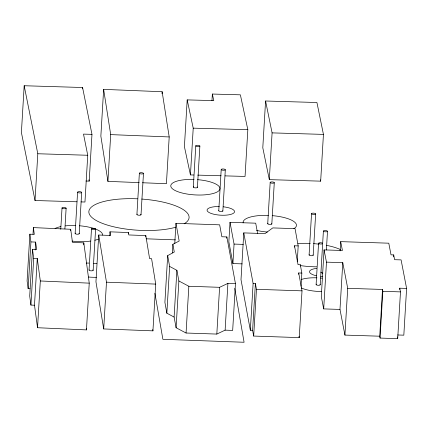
<?xml version="1.0" encoding="UTF-8"?>
<svg xmlns="http://www.w3.org/2000/svg" width="428" height="428" viewBox="0 0 428 428"><rect width="100%" height="100%" fill="white"/><g stroke="black" fill="none" stroke-linecap="round" stroke-linejoin="round"><path stroke-width="0.64" d="M85.937 181.023L89.195 181.114L91.972 134.355L82.583 87.51L24.177 85.739L21.4 132.498L35.026 200.513L76.97 201.781M29.874 234.191L30.928 241.906L35.636 242.098L36.631 249.476L32.491 249.283L33.705 258.319L37.268 258.475L34.491 305.234L37.541 327.725L86.461 329.908L89.238 283.149L83.813 242.869L72.476 242.366L70.706 229.28L33.405 227.605L34.294 234.373L29.874 234.191L27.098 280.95L28.152 288.665L29.917 288.74M28.152 288.665L30.928 241.906M33.015 234.191L33.405 227.605M35.026 200.513L37.803 153.754L24.177 85.739M32.491 249.283L29.714 296.042L30.928 305.078L34.491 305.234M30.928 305.078L33.705 258.319M35.166 250L35.636 242.098M37.541 327.725L40.318 280.966L37.268 258.475M60.76 229.264L62.028 207.96M64.901 228.862L66.126 208.227A2.054 0.642 3.4 0 0 63.114 207.473A2.054 0.642 3.4 0 0 62.991 208.58A2.054 0.642 3.4 0 0 66.126 208.227M70.625 230.596L70.706 229.28M82.502 88.826L82.583 87.51M75.13 233.442L77.586 192.167M79.234 233.709L81.684 192.434A2.054 0.642 3.4 0 0 78.672 191.68A2.054 0.642 3.4 0 0 78.549 192.787A2.054 0.642 3.4 0 0 81.684 192.434M91.972 134.355L83.508 134.114L87.74 155.262L84.963 202.021L80.967 201.898M83.695 244.843L83.813 242.869M89.045 270.057L91.496 228.787M142.487 182.751L166.417 183.703L169.199 136.944L162.142 91.726L103.635 89.372L100.858 136.131L107.92 181.37L139.164 182.617M93.144 270.325L95.599 229.05A2.054 0.642 3.4 0 0 92.587 228.301A2.054 0.642 3.4 0 0 92.459 229.403A2.054 0.642 3.4 0 0 95.599 229.05M109.996 231.826L110.627 235.475L98.729 235.02L95.952 281.779L103.699 328.945L152.93 330.855L155.706 284.096L151.587 258.678L149.586 258.582L145.814 235.593L128.791 234.951L128.448 232.543L109.996 231.826L109.761 235.78M107.92 181.37L110.697 134.611L103.635 89.372M103.699 328.945L106.481 282.186L98.729 235.02M128.368 233.859L128.448 232.543M136.917 214.455L139.368 173.185M141.015 214.722L143.471 173.447A2.054 0.642 3.4 0 0 140.459 172.698A2.054 0.642 3.4 0 0 140.331 173.8A2.054 0.642 3.4 0 0 143.471 173.447M145.739 236.909L145.814 235.593M162.025 93.705L162.142 91.726M175.956 223.33L179.166 241.039L172.869 244.302L174.282 252.028L167.685 255.612L164.903 302.371L166.85 313.189L174.105 317.078L176.095 327.736L186.068 333.021L216.819 334.075L225.123 330.149L232.672 330.421L235.454 283.662L226.856 236.935L221.875 236.754L219.666 224.834L175.956 223.33L174.747 243.746M166.85 313.189L169.627 266.43L167.685 255.612M172.361 252.862L172.869 244.302M174.105 317.078L176.882 270.319L169.627 266.43M225.069 175.876L245.051 176.432L247.828 129.673L240.376 94.823L212.358 94.048L213.781 100.612L187.191 99.89L184.409 146.649L190.439 174.913L193.772 175.004M176.095 327.736L178.872 280.977L176.882 270.319M190.439 174.913L193.221 128.154L187.191 99.89M193.317 187.09L195.773 145.814M186.068 333.021L188.844 286.262L178.872 280.977M197.42 187.352L199.871 146.076A2.054 0.642 3.4 0 0 196.859 145.327A2.054 0.642 3.4 0 0 196.736 146.429A2.054 0.642 3.4 0 0 199.871 146.076M211.967 100.633L212.358 94.048M218.756 210.758L221.206 169.488M222.854 211.025L225.31 169.75A2.054 0.642 3.4 0 0 222.298 169.001A2.054 0.642 3.4 0 0 222.169 170.103A2.054 0.642 3.4 0 0 225.31 169.75M216.819 334.075L219.596 287.316L227.905 283.39L235.454 283.662M226.781 238.252L226.856 236.935M257.613 233.421L255.703 223.181L230.013 222.335L228.852 241.815L232.907 263.562L242.13 263.873M225.123 330.149L227.905 283.39M232.907 263.562L234.062 244.078L230.013 222.335M297.246 261.717L298.188 245.913L295.053 228.654L272.775 227.91L264.986 233.602L243.778 232.896L241.001 279.655L250.337 330.261L252.611 330.32L253.676 336.066L299.231 337.612L302.013 290.853L298.696 272.962L301.831 273.08L301.05 286.252M250.337 330.261L253.114 283.502L243.778 232.896M265.574 101.003L262.797 147.762L269.314 179.642L320.663 181.156L323.44 134.397L316.929 102.511L265.574 101.003L272.09 132.883L269.314 179.642M252.611 330.32L255.388 283.561L253.114 283.502M253.676 336.066L256.458 289.307L255.388 283.561M267.73 223.7L270.18 182.424M271.828 223.967L274.284 182.692A2.054 0.642 3.4 0 0 271.266 181.937A2.054 0.642 3.4 0 0 271.143 183.045A2.054 0.642 3.4 0 0 274.284 182.692M294.405 247.095L294.48 245.774L298.188 245.913M298.621 274.284L298.696 272.962M300.237 266.061L300.317 264.745L298.038 264.659L294.48 245.774M309.096 254.933L311.547 213.658M313.194 255.2L315.65 213.925A2.054 0.642 3.4 0 0 312.638 213.171A2.054 0.642 3.4 0 0 312.51 214.278A2.054 0.642 3.4 0 0 315.65 213.925M316.115 284.513L318.566 243.243M320.214 284.781L323.391 231.045M406.6 288.419L401.09 259.887L394.616 259.694L393.717 254.917L391.015 254.842L388.785 243.19L340.683 241.638L342.427 250.476L324.066 249.899L321.289 296.658L323.691 308.898L339.987 309.423L344.931 335.092L379.727 336.205L380.053 338.072L397.703 338.65L400.48 291.891L399.768 288.194L406.6 288.419L403.823 335.178L397.612 334.974M326.387 249.952L327.495 231.313A2.054 0.642 3.4 0 0 324.483 230.558A2.054 0.642 3.4 0 0 324.354 231.666A2.054 0.642 3.4 0 0 327.495 231.313M323.691 308.898L326.473 262.139L324.066 249.899M340.132 250.862L340.683 241.638M339.987 309.423L342.769 262.664L326.473 262.139M344.931 335.092L347.713 288.333L342.769 262.664M379.727 336.205L382.504 289.446L347.713 288.333M380.053 338.072L382.83 291.313L382.504 289.446M393.6 256.896L393.717 254.917M399.688 289.51L399.768 288.194M193.221 128.154L247.828 129.673M197.768 175.116L221.073 175.764M272.09 132.883L323.44 134.397M37.803 153.754L87.74 155.262M234.062 244.078L243.286 244.388M382.83 291.313L400.48 291.891M188.844 286.262L219.596 287.316M256.458 289.307L302.013 290.853M146.125 238.803L175.41 239.867M106.481 282.186L155.706 284.096M110.697 134.611L169.199 136.944M40.318 280.966L89.238 283.149M320.395 179.851L320.663 181.156M88.933 179.814L89.195 181.114M397.345 336.799L397.703 338.65M298.995 336.333L299.231 337.612M300.317 264.745L301.831 273.08M234.747 288.386L244.083 342.261L162.881 339.302L154.909 293.308M152.716 329.549L152.93 330.855M86.285 328.586L86.461 329.908M141.727 199.057A50.194 15.676 3.4 0 1 184.142 223.812M175.389 227.327A50.194 15.676 3.4 0 1 93.224 218.553A50.194 15.676 3.4 0 1 137.554 198.817M223.207 206.783A13.766 4.301 3.4 0 1 232.12 213.946A13.766 4.301 3.4 0 1 209.003 212.47A13.766 4.301 3.4 0 1 219.297 206.531M197.533 179.658A24.647 7.699 3.4 0 1 216.161 192.456A24.647 7.699 3.4 0 1 174.148 189.984A24.647 7.699 3.4 0 1 194.023 179.45M272.176 215.632A26.729 8.346 3.4 0 1 293.843 228.739M267.382 232.035A26.729 8.346 3.4 0 1 256.559 230.387M243.131 222.849A26.729 8.346 3.4 0 1 268.367 215.407M316.693 266.826A37.054 11.572 3.4 0 1 300.996 265.67M297.952 243.532A37.054 11.572 3.4 0 1 310.198 243.425M313.499 243.623A37.054 11.572 3.4 0 1 318.732 244.126M326.254 245.292A37.054 11.572 3.4 0 1 340.592 249.626M322.776 276.67A13.509 4.221 3.4 0 1 320.861 276.515M316.34 275.776A13.509 4.221 3.4 0 1 309.508 271.668A13.509 4.221 3.4 0 1 316.715 268.377M321.417 291.527A21.678 6.768 3.4 0 1 301.264 287.974M301.365 279.473A21.678 6.768 3.4 0 1 316.961 277.815M320.561 278.04A21.678 6.768 3.4 0 1 322.086 278.189M96.418 277.296A22.433 7.009 3.4 0 1 88.478 277.023M86.296 263.081A22.433 7.009 3.4 0 1 88.922 263.092M93.711 263.364A22.433 7.009 3.4 0 1 96.851 263.718M98.344 239.129A25.471 7.955 3.4 0 1 94.861 240.252M90.57 241.066A25.471 7.955 3.4 0 1 71.952 241.092M55.068 228.456A25.471 7.955 3.4 0 1 60.851 226.594M65.366 225.888A25.471 7.955 3.4 0 1 75.788 225.545M79.415 225.759A25.471 7.955 3.4 0 1 102.608 235.074M92.865 269.961A2.054 0.642 3.4 0 1 91.207 270.838A2.054 0.642 3.4 0 1 89.227 269.827M78.95 233.346A2.054 0.642 3.4 0 1 78.452 234.148A2.054 0.642 3.4 0 1 75.761 233.966A2.054 0.642 3.4 0 1 75.521 233.11M222.667 210.726A2.054 0.642 3.4 0 1 220.816 211.534A2.054 0.642 3.4 0 1 218.938 210.528M271.545 223.603A2.054 0.642 3.4 0 1 271.052 224.406A2.054 0.642 3.4 0 1 268.361 224.219A2.054 0.642 3.4 0 1 268.121 223.368M140.619 214.3A2.054 0.642 3.4 0 1 140.395 215.129A2.054 0.642 3.4 0 1 137.709 215.027A2.054 0.642 3.4 0 1 137.19 214.171M197.137 186.988A2.054 0.642 3.4 0 1 196.645 187.79A2.054 0.642 3.4 0 1 193.948 187.608A2.054 0.642 3.4 0 1 193.707 186.752M313.012 254.895A2.054 0.642 3.4 0 1 311.054 255.703A2.054 0.642 3.4 0 1 309.369 254.649M322.921 273.091A2.054 0.642 3.4 0 1 321.048 272.149M319.935 284.417A2.054 0.642 3.4 0 1 319.438 285.219A2.054 0.642 3.4 0 1 316.747 285.037A2.054 0.642 3.4 0 1 316.506 284.181M319.529 243.858A2.054 0.642 3.4 0 0 322.669 243.505A2.054 0.642 3.4 0 0 319.657 242.756A2.054 0.642 3.4 0 0 319.529 243.858"/></g></svg>
